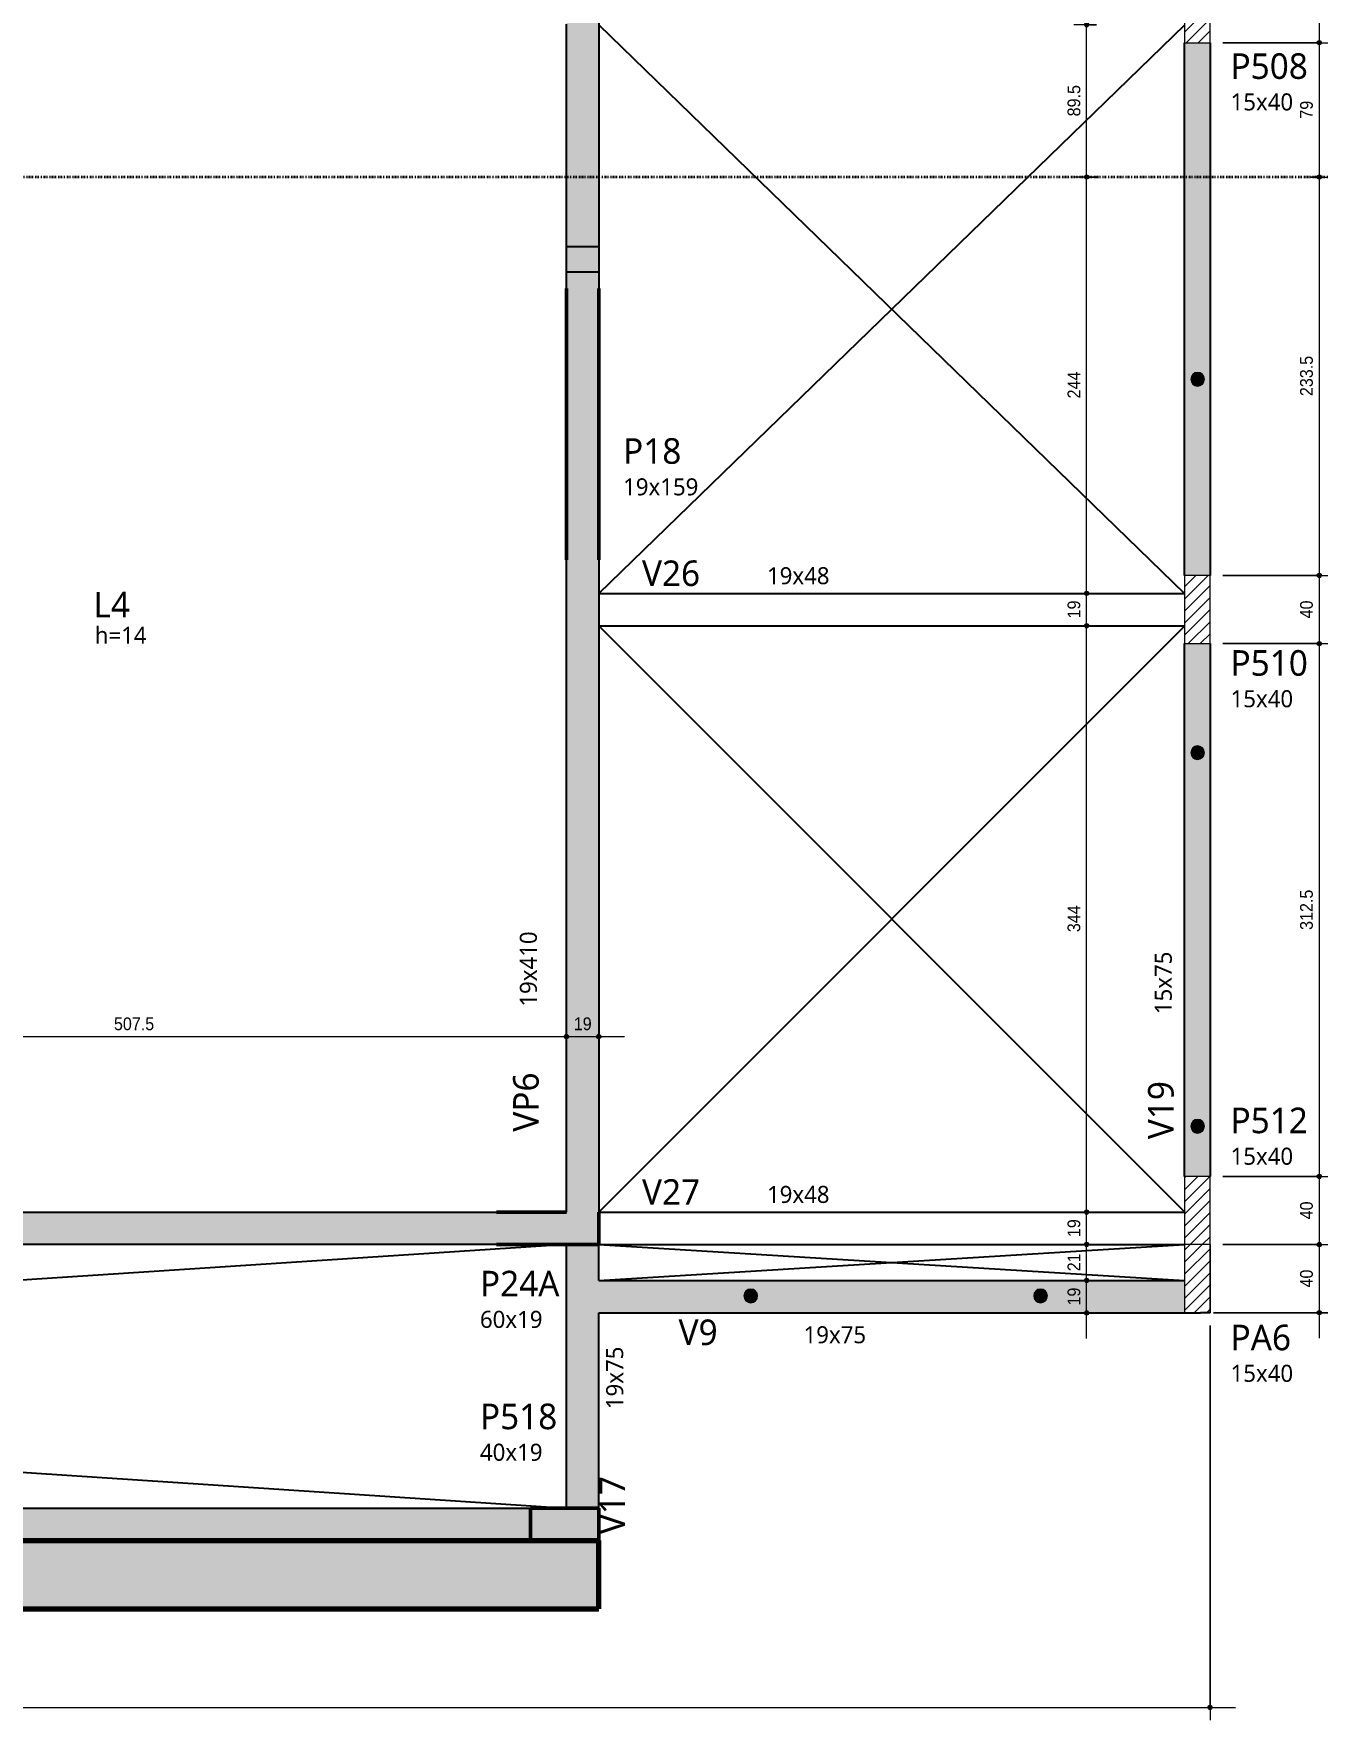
# Model space of a CAD drawing. Header units: centimetres. Extents: x -1706 to 33186, y -3196 to 88081.
# Drawn here: x 14225 to 14978, y -1021 to -32 of the extents above; entities that cross this region are included whole.
import ezdxf

# ---------------------------------------------------------------- set-up
doc = ezdxf.new("R2010")
doc.units = ezdxf.units.CM
doc.linetypes.add('Dash dot', pattern=[1.5875, 0.635, -0.47625, 0, -0.47625])
doc.linetypes.add('Traço', pattern=[0.635, 0.3175, -0.3175])
for name, color, linetype, lineweight in [('A-ANNO-DIMS', 7, 'Continuous', 9), ('A-ANNO-DIMS-50', 7, 'Continuous', 9), ('A-DETL-GENF', 7, 'Continuous', 18), ('A-DETL-THIN', 7, 'Continuous', 25), ('A-FLOR-IDEN', 7, 'Continuous', 9), ('S-BEAM', 7, 'Continuous', 9), ('S-BEAM-HDLN', 7, 'Traço', 25), ('S-BEAM-IDEN', 7, 'Continuous', 9), ('S-COLS', 7, 'Continuous', 9), ('S-COLS-IDEN', 7, 'Continuous', 9), ('S-GRID', 7, 'Continuous', 9)]:
    doc.layers.add(name, color=color, linetype=linetype, lineweight=lineweight)
doc.layers.add('A-DETL', color=7, linetype='Continuous', lineweight=18, true_color=0x00a600)
doc.styles.add('Arial', font='arial.ttf', dxfattribs={"width": 0.9, "height": 7.5})
doc.styles.add('Gadugi_1', font='gadugi.ttf', dxfattribs={"height": 15})
doc.styles.add('Gadugi_2', font='gadugi.ttf', dxfattribs={"height": 10})
doc.dimstyles.new('PED_1_5mm_ESQ_1', dxfattribs={"dimscale": 30.48, "dimtxt": 7.651945, "dimasz": 0.328084, "dimexe": 0.246063, "dimexo": 0.246063, "dimgap": 0.049213, "dimtad": 1, "dimdec": 1, "dimrnd": 0.5, "dimdsep": 46, "dimtxsty": 'Arial', "dimblk1": 'DOTSMALL', "dimblk2": 'DOTSMALL', "dimsah": 1, "dimcen": 0.09, "dimdle": 0.492126, "dimazin": 0, "dimtfac": 1, "dimtdec": 4, "dimtix": 1, "dimtmove": 0, "dimatfit": 3, "dimfxl": 1, "dimtvp": 1, "dimtolj": 1, "dimtzin": 0, "dimarcsym": 2})
doc.dimstyles.new('PED_1_5mm_ESQ_2', dxfattribs={"dimscale": 30.48, "dimtxt": 7.651945, "dimasz": 0.328084, "dimexe": 0.246063, "dimexo": 0.246063, "dimgap": 0.049213, "dimtad": 1, "dimdec": 1, "dimrnd": 0.5, "dimdsep": 46, "dimtxsty": 'Arial', "dimblk1": 'DOTSMALL', "dimblk2": 'DOTSMALL', "dimsah": 1, "dimcen": 0.09, "dimdle": 0.492126, "dimazin": 0, "dimtfac": 1, "dimtdec": 4, "dimtix": 1, "dimtmove": 0, "dimatfit": 3, "dimfxl": 1, "dimtvp": 1, "dimtolj": 1, "dimtzin": 0, "dimarcsym": 2})
pattern_1 = [(45, (13566.5326, 0), (-3.535534, 3.535534), [])]

# ---------------------------------------------------------------- blocks, each defined once
blk = doc.blocks.new('DIMBLOCK219-PL I 001 - FORMA DO RESERVATÓRIO')
at = {"layer": 'A-ANNO-DIMS-50'}
h = blk.add_hatch(color=256, dxfattribs=at)
edge = h.paths.add_edge_path(flags=0)
edge.add_arc((14842.32, -763.48), 1.25, 0, 360)
h = blk.add_hatch(color=256, dxfattribs=at)
edge = h.paths.add_edge_path(flags=0)
edge.add_arc((14842.32, -782.48), 1.25, 0, 360)
for p, q in [((14848.06, -763.48), (14834.82, -763.48)), ((14842.32, -797.48), (14842.32, -763.48)), ((14842.32, -763.48), (14848.06, -763.48)), ((14848.06, -782.48), (14834.82, -782.48)), ((14842.32, -782.48), (14848.06, -782.48))]:
    blk.add_line(p, q, dxfattribs=at)
for centre in [(14842.32, -763.48), (14842.32, -782.48)]:
    blk.add_circle(centre, 1.25, dxfattribs=at)
at = {"layer": 'A-ANNO-DIMS-50', "color": 0, "insert": (14831.09, -778.16), "char_height": 7.5, "width": 12.4315, "attachment_point": 1, "rotation": 90, "line_spacing_factor": 0.941778, "style": 'Arial'}
blk.add_mtext('19', dxfattribs=at)
blk = doc.blocks.new('_DotSmall')
at = {"color": 0, "linetype": 'ByBlock', "const_width": 0.5}
blk.add_lwpolyline([(-0.0625, 0, 1), (0.0625, 0, 1)], format="xyb", close=True, dxfattribs=at)
blk = doc.blocks.new('DIMBLOCK220-PL I 001 - FORMA DO RESERVATÓRIO')
at = {"layer": 'A-ANNO-DIMS-50'}
h = blk.add_hatch(color=256, dxfattribs=at)
edge = h.paths.add_edge_path(flags=0)
edge.add_arc((14842.32, -742.38), 1.25, 0, 360)
h = blk.add_hatch(color=256, dxfattribs=at)
edge = h.paths.add_edge_path(flags=0)
edge.add_arc((14842.32, -763.48), 1.25, 0, 360)
for p, q in [((14848.06, -742.38), (14834.82, -742.38)), ((14842.32, -763.48), (14842.32, -742.38)), ((14842.32, -742.38), (14848.06, -742.38)), ((14848.06, -763.48), (14834.82, -763.48)), ((14842.32, -763.48), (14848.06, -763.48))]:
    blk.add_line(p, q, dxfattribs=at)
for centre in [(14842.32, -742.38), (14842.32, -763.48)]:
    blk.add_circle(centre, 1.25, dxfattribs=at)
at = {"layer": 'A-ANNO-DIMS-50', "color": 0, "insert": (14831.09, -758.11), "char_height": 7.5, "width": 12.4315, "attachment_point": 1, "rotation": 90, "line_spacing_factor": 0.941778, "style": 'Arial'}
blk.add_mtext('21', dxfattribs=at)
blk = doc.blocks.new('DIMBLOCK221-PL I 001 - FORMA DO RESERVATÓRIO')
at = {"layer": 'A-ANNO-DIMS-50'}
h = blk.add_hatch(color=256, dxfattribs=at)
edge = h.paths.add_edge_path(flags=0)
edge.add_arc((14842.32, -723.38), 1.25, 0, 360)
h = blk.add_hatch(color=256, dxfattribs=at)
edge = h.paths.add_edge_path(flags=0)
edge.add_arc((14842.32, -742.38), 1.25, 0, 360)
for p, q in [((14848.06, -723.38), (14834.82, -723.38)), ((14842.32, -742.38), (14842.32, -723.38)), ((14842.32, -723.38), (14848.06, -723.38)), ((14848.06, -742.38), (14834.82, -742.38)), ((14842.32, -742.38), (14848.06, -742.38))]:
    blk.add_line(p, q, dxfattribs=at)
for centre in [(14842.32, -723.38), (14842.32, -742.38)]:
    blk.add_circle(centre, 1.25, dxfattribs=at)
at = {"layer": 'A-ANNO-DIMS-50', "color": 0, "insert": (14831.09, -738.06), "char_height": 7.5, "width": 12.4315, "attachment_point": 1, "rotation": 90, "line_spacing_factor": 0.941778, "style": 'Arial'}
blk.add_mtext('19', dxfattribs=at)
blk = doc.blocks.new('DIMBLOCK222-PL I 001 - FORMA DO RESERVATÓRIO')
at = {"layer": 'A-ANNO-DIMS-50'}
h = blk.add_hatch(color=256, dxfattribs=at)
edge = h.paths.add_edge_path(flags=0)
edge.add_arc((14842.32, -379.58), 1.25, 0, 360)
h = blk.add_hatch(color=256, dxfattribs=at)
edge = h.paths.add_edge_path(flags=0)
edge.add_arc((14842.32, -723.38), 1.25, 0, 360)
for p, q in [((14848.06, -379.58), (14834.82, -379.58)), ((14842.32, -723.38), (14842.32, -379.58)), ((14842.32, -379.58), (14848.06, -379.58)), ((14848.06, -723.38), (14834.82, -723.38)), ((14842.32, -723.38), (14848.06, -723.38))]:
    blk.add_line(p, q, dxfattribs=at)
for centre in [(14842.32, -379.58), (14842.32, -723.38)]:
    blk.add_circle(centre, 1.25, dxfattribs=at)
at = {"layer": 'A-ANNO-DIMS-50', "color": 0, "insert": (14831.09, -559.25), "char_height": 7.5, "width": 18.6472, "attachment_point": 1, "rotation": 90, "line_spacing_factor": 0.941778, "style": 'Arial'}
blk.add_mtext('344', dxfattribs=at)
blk = doc.blocks.new('DIMBLOCK223-PL I 001 - FORMA DO RESERVATÓRIO')
at = {"layer": 'A-ANNO-DIMS-50'}
h = blk.add_hatch(color=256, dxfattribs=at)
edge = h.paths.add_edge_path(flags=0)
edge.add_arc((14842.32, -360.58), 1.25, 0, 360)
h = blk.add_hatch(color=256, dxfattribs=at)
edge = h.paths.add_edge_path(flags=0)
edge.add_arc((14842.32, -379.58), 1.25, 0, 360)
for p, q in [((14848.06, -360.58), (14834.82, -360.58)), ((14842.32, -379.58), (14842.32, -360.58)), ((14842.32, -360.58), (14848.06, -360.58)), ((14848.06, -379.58), (14834.82, -379.58)), ((14842.32, -379.58), (14848.06, -379.58))]:
    blk.add_line(p, q, dxfattribs=at)
for centre in [(14842.32, -360.58), (14842.32, -379.58)]:
    blk.add_circle(centre, 1.25, dxfattribs=at)
at = {"layer": 'A-ANNO-DIMS-50', "color": 0, "insert": (14831.09, -375.26), "char_height": 7.5, "width": 12.4315, "attachment_point": 1, "rotation": 90, "line_spacing_factor": 0.941778, "style": 'Arial'}
blk.add_mtext('19', dxfattribs=at)
blk = doc.blocks.new('DIMBLOCK224-PL I 001 - FORMA DO RESERVATÓRIO')
at = {"layer": 'A-ANNO-DIMS-50'}
h = blk.add_hatch(color=256, dxfattribs=at)
edge = h.paths.add_edge_path(flags=0)
edge.add_arc((14842.32, -116.45), 1.25, 0, 360)
h = blk.add_hatch(color=256, dxfattribs=at)
edge = h.paths.add_edge_path(flags=0)
edge.add_arc((14842.32, -360.58), 1.25, 0, 360)
for p, q in [((14848.06, -116.45), (14834.82, -116.45)), ((14842.32, -360.58), (14842.32, -116.45)), ((14842.32, -116.45), (14848.06, -116.45)), ((14848.06, -360.58), (14834.82, -360.58)), ((14842.32, -360.58), (14848.06, -360.58))]:
    blk.add_line(p, q, dxfattribs=at)
for centre in [(14842.32, -116.45), (14842.32, -360.58)]:
    blk.add_circle(centre, 1.25, dxfattribs=at)
at = {"layer": 'A-ANNO-DIMS-50', "color": 0, "insert": (14831.09, -246.28), "char_height": 7.5, "width": 18.6472, "attachment_point": 1, "rotation": 90, "line_spacing_factor": 0.941778, "style": 'Arial'}
blk.add_mtext('244', dxfattribs=at)
blk = doc.blocks.new('DIMBLOCK225-PL I 001 - FORMA DO RESERVATÓRIO')
at = {"layer": 'A-ANNO-DIMS-50'}
h = blk.add_hatch(color=256, dxfattribs=at)
edge = h.paths.add_edge_path(flags=0)
edge.add_arc((14842.32, -27.18), 1.25, 0, 360)
h = blk.add_hatch(color=256, dxfattribs=at)
edge = h.paths.add_edge_path(flags=0)
edge.add_arc((14842.32, -116.45), 1.25, 0, 360)
for p, q in [((14848.06, -27.18), (14834.82, -27.18)), ((14842.32, -116.45), (14842.32, -27.18)), ((14842.32, -27.18), (14848.06, -27.18)), ((14848.06, -116.45), (14834.82, -116.45)), ((14842.32, -116.45), (14848.06, -116.45))]:
    blk.add_line(p, q, dxfattribs=at)
for centre in [(14842.32, -27.18), (14842.32, -116.45)]:
    blk.add_circle(centre, 1.25, dxfattribs=at)
at = {"layer": 'A-ANNO-DIMS-50', "color": 0, "insert": (14831.09, -80.88), "char_height": 7.5, "width": 21.7551, "attachment_point": 1, "rotation": 90, "line_spacing_factor": 0.941778, "style": 'Arial'}
blk.add_mtext('89.5', dxfattribs=at)
blk = doc.blocks.new('DIMBLOCK272-PL I 001 - FORMA DO RESERVATÓRIO')
at = {"layer": 'A-ANNO-DIMS-50'}
h = blk.add_hatch(color=256, dxfattribs=at)
edge = h.paths.add_edge_path(flags=0)
edge.add_arc((14029.68, -620.48), 1.25, 0, 360)
h = blk.add_hatch(color=256, dxfattribs=at)
edge = h.paths.add_edge_path(flags=0)
edge.add_arc((14537.18, -620.48), 1.25, 0, 360)
for p, q in [((14537.18, -189.38), (14537.18, -627.98)), ((14537.18, -620.48), (14537.18, -189.38)), ((14029.68, -626.21), (14029.68, -612.98)), ((14029.68, -620.48), (14537.18, -620.48)), ((14029.68, -620.48), (14029.68, -626.21))]:
    blk.add_line(p, q, dxfattribs=at)
for centre in [(14029.68, -620.48), (14537.18, -620.48)]:
    blk.add_circle(centre, 1.25, dxfattribs=at)
at = {"layer": 'A-ANNO-DIMS-50', "color": 0, "insert": (14271.77, -609.24), "char_height": 7.5, "width": 27.9708, "attachment_point": 1, "line_spacing_factor": 0.941778, "style": 'Arial'}
blk.add_mtext('507.5', dxfattribs=at)
blk = doc.blocks.new('DIMBLOCK273-PL I 001 - FORMA DO RESERVATÓRIO')
at = {"layer": 'A-ANNO-DIMS-50'}
h = blk.add_hatch(color=256, dxfattribs=at)
edge = h.paths.add_edge_path(flags=0)
edge.add_arc((14537.18, -620.48), 1.25, 0, 360)
h = blk.add_hatch(color=256, dxfattribs=at)
edge = h.paths.add_edge_path(flags=0)
edge.add_arc((14556.18, -620.48), 1.25, 0, 360)
for p, q in [((14537.18, -189.38), (14537.18, -627.98)), ((14537.18, -620.48), (14537.18, -189.38)), ((14556.18, -189.38), (14556.18, -627.98)), ((14556.18, -620.48), (14556.18, -189.38)), ((14537.18, -620.48), (14571.18, -620.48))]:
    blk.add_line(p, q, dxfattribs=at)
for centre in [(14537.18, -620.48), (14556.18, -620.48)]:
    blk.add_circle(centre, 1.25, dxfattribs=at)
at = {"layer": 'A-ANNO-DIMS-50', "color": 0, "insert": (14541.5, -609.24), "char_height": 7.5, "width": 12.4315, "attachment_point": 1, "line_spacing_factor": 0.941778, "style": 'Arial'}
blk.add_mtext('19', dxfattribs=at)
blk = doc.blocks.new('DIMBLOCK289-PL I 001 - FORMA DO RESERVATÓRIO')
at = {"layer": 'A-ANNO-DIMS-50'}
h = blk.add_hatch(color=256, dxfattribs=at)
edge = h.paths.add_edge_path(flags=0)
edge.add_arc((14978.72, 2.32), 1.25, 0, 360)
h = blk.add_hatch(color=256, dxfattribs=at)
edge = h.paths.add_edge_path(flags=0)
edge.add_arc((14978.72, -37.68), 1.25, 0, 360)
for p, q in [((14922.18, 2.32), (14986.22, 2.32)), ((14978.72, 2.32), (14922.18, 2.32)), ((14978.72, 2.32), (14978.72, -37.68)), ((14922.18, -37.68), (14986.22, -37.68)), ((14978.72, -37.68), (14922.18, -37.68))]:
    blk.add_line(p, q, dxfattribs=at)
for centre in [(14978.72, 2.32), (14978.72, -37.68)]:
    blk.add_circle(centre, 1.25, dxfattribs=at)
at = {"layer": 'A-ANNO-DIMS-50', "color": 0, "insert": (14967.49, -22.86), "char_height": 7.5, "width": 12.4315, "attachment_point": 1, "rotation": 90, "line_spacing_factor": 0.941778, "style": 'Arial'}
blk.add_mtext('40', dxfattribs=at)
blk = doc.blocks.new('DIMBLOCK290-PL I 001 - FORMA DO RESERVATÓRIO')
at = {"layer": 'A-ANNO-DIMS-50'}
h = blk.add_hatch(color=256, dxfattribs=at)
edge = h.paths.add_edge_path(flags=0)
edge.add_arc((14978.72, -37.68), 1.25, 0, 360)
h = blk.add_hatch(color=256, dxfattribs=at)
edge = h.paths.add_edge_path(flags=0)
edge.add_arc((14978.72, -116.45), 1.25, 0, 360)
for p, q in [((14922.18, -37.68), (14986.22, -37.68)), ((14978.72, -37.68), (14922.18, -37.68)), ((14978.72, -37.68), (14978.72, -116.45)), ((14972.99, -116.45), (14986.22, -116.45)), ((14978.72, -116.45), (14972.99, -116.45))]:
    blk.add_line(p, q, dxfattribs=at)
for centre in [(14978.72, -37.68), (14978.72, -116.45)]:
    blk.add_circle(centre, 1.25, dxfattribs=at)
at = {"layer": 'A-ANNO-DIMS-50', "color": 0, "insert": (14967.49, -82.24), "char_height": 7.5, "width": 12.4315, "attachment_point": 1, "rotation": 90, "line_spacing_factor": 0.941778, "style": 'Arial'}
blk.add_mtext('79', dxfattribs=at)
blk = doc.blocks.new('DIMBLOCK291-PL I 001 - FORMA DO RESERVATÓRIO')
at = {"layer": 'A-ANNO-DIMS-50'}
h = blk.add_hatch(color=256, dxfattribs=at)
edge = h.paths.add_edge_path(flags=0)
edge.add_arc((14978.72, -116.45), 1.25, 0, 360)
h = blk.add_hatch(color=256, dxfattribs=at)
edge = h.paths.add_edge_path(flags=0)
edge.add_arc((14978.72, -350.08), 1.25, 0, 360)
for p, q in [((14972.99, -116.45), (14986.22, -116.45)), ((14978.72, -116.45), (14972.99, -116.45)), ((14978.72, -116.45), (14978.72, -350.08)), ((14922.18, -350.08), (14986.22, -350.08)), ((14978.72, -350.08), (14922.18, -350.08))]:
    blk.add_line(p, q, dxfattribs=at)
for centre in [(14978.72, -116.45), (14978.72, -350.08)]:
    blk.add_circle(centre, 1.25, dxfattribs=at)
at = {"layer": 'A-ANNO-DIMS-50', "color": 0, "insert": (14967.49, -244.92), "char_height": 7.5, "width": 27.9708, "attachment_point": 1, "rotation": 90, "line_spacing_factor": 0.941778, "style": 'Arial'}
blk.add_mtext('233.5', dxfattribs=at)
blk = doc.blocks.new('DIMBLOCK292-PL I 001 - FORMA DO RESERVATÓRIO')
at = {"layer": 'A-ANNO-DIMS-50'}
h = blk.add_hatch(color=256, dxfattribs=at)
edge = h.paths.add_edge_path(flags=0)
edge.add_arc((14978.72, -350.08), 1.25, 0, 360)
h = blk.add_hatch(color=256, dxfattribs=at)
edge = h.paths.add_edge_path(flags=0)
edge.add_arc((14978.72, -390.08), 1.25, 0, 360)
for p, q in [((14922.18, -350.08), (14986.22, -350.08)), ((14978.72, -350.08), (14922.18, -350.08)), ((14978.72, -350.08), (14978.72, -390.08)), ((14922.18, -390.08), (14986.22, -390.08)), ((14978.72, -390.08), (14922.18, -390.08))]:
    blk.add_line(p, q, dxfattribs=at)
for centre in [(14978.72, -350.08), (14978.72, -390.08)]:
    blk.add_circle(centre, 1.25, dxfattribs=at)
at = {"layer": 'A-ANNO-DIMS-50', "color": 0, "insert": (14967.49, -375.26), "char_height": 7.5, "width": 12.4315, "attachment_point": 1, "rotation": 90, "line_spacing_factor": 0.941778, "style": 'Arial'}
blk.add_mtext('40', dxfattribs=at)
blk = doc.blocks.new('DIMBLOCK293-PL I 001 - FORMA DO RESERVATÓRIO')
at = {"layer": 'A-ANNO-DIMS-50'}
h = blk.add_hatch(color=256, dxfattribs=at)
edge = h.paths.add_edge_path(flags=0)
edge.add_arc((14978.72, -390.08), 1.25, 0, 360)
h = blk.add_hatch(color=256, dxfattribs=at)
edge = h.paths.add_edge_path(flags=0)
edge.add_arc((14978.72, -702.48), 1.25, 0, 360)
for p, q in [((14922.18, -390.08), (14986.22, -390.08)), ((14978.72, -390.08), (14922.18, -390.08)), ((14978.72, -390.08), (14978.72, -702.48)), ((14922.18, -702.48), (14986.22, -702.48)), ((14978.72, -702.48), (14922.18, -702.48))]:
    blk.add_line(p, q, dxfattribs=at)
for centre in [(14978.72, -390.08), (14978.72, -702.48)]:
    blk.add_circle(centre, 1.25, dxfattribs=at)
at = {"layer": 'A-ANNO-DIMS-50', "color": 0, "insert": (14967.49, -557.94), "char_height": 7.5, "width": 27.9708, "attachment_point": 1, "rotation": 90, "line_spacing_factor": 0.941778, "style": 'Arial'}
blk.add_mtext('312.5', dxfattribs=at)
blk = doc.blocks.new('DIMBLOCK294-PL I 001 - FORMA DO RESERVATÓRIO')
at = {"layer": 'A-ANNO-DIMS-50'}
h = blk.add_hatch(color=256, dxfattribs=at)
edge = h.paths.add_edge_path(flags=0)
edge.add_arc((14978.72, -702.48), 1.25, 0, 360)
h = blk.add_hatch(color=256, dxfattribs=at)
edge = h.paths.add_edge_path(flags=0)
edge.add_arc((14978.72, -742.48), 1.25, 0, 360)
for p, q in [((14922.18, -702.48), (14986.22, -702.48)), ((14978.72, -702.48), (14922.18, -702.48)), ((14978.72, -702.48), (14978.72, -742.48)), ((14922.18, -742.48), (14986.22, -742.48)), ((14978.72, -742.48), (14922.18, -742.48))]:
    blk.add_line(p, q, dxfattribs=at)
for centre in [(14978.72, -702.48), (14978.72, -742.48)]:
    blk.add_circle(centre, 1.25, dxfattribs=at)
at = {"layer": 'A-ANNO-DIMS-50', "color": 0, "insert": (14967.49, -727.66), "char_height": 7.5, "width": 12.4315, "attachment_point": 1, "rotation": 90, "line_spacing_factor": 0.941778, "style": 'Arial'}
blk.add_mtext('40', dxfattribs=at)
blk = doc.blocks.new('DIMBLOCK295-PL I 001 - FORMA DO RESERVATÓRIO')
at = {"layer": 'A-ANNO-DIMS-50'}
h = blk.add_hatch(color=256, dxfattribs=at)
edge = h.paths.add_edge_path(flags=0)
edge.add_arc((14978.72, -742.48), 1.25, 0, 360)
h = blk.add_hatch(color=256, dxfattribs=at)
edge = h.paths.add_edge_path(flags=0)
edge.add_arc((14978.72, -782.38), 1.25, 0, 360)
for p, q in [((14922.18, -742.48), (14986.22, -742.48)), ((14978.72, -742.48), (14922.18, -742.48)), ((14978.72, -742.48), (14978.72, -797.38)), ((14922.18, -782.38), (14986.22, -782.38)), ((14978.72, -782.38), (14922.18, -782.38))]:
    blk.add_line(p, q, dxfattribs=at)
for centre in [(14978.72, -742.48), (14978.72, -782.38)]:
    blk.add_circle(centre, 1.25, dxfattribs=at)
at = {"layer": 'A-ANNO-DIMS-50', "color": 0, "insert": (14967.49, -767.61), "char_height": 7.5, "width": 12.4315, "attachment_point": 1, "rotation": 90, "line_spacing_factor": 0.941778, "style": 'Arial'}
blk.add_mtext('40', dxfattribs=at)
blk = doc.blocks.new('DIMBLOCK296-PL I 001 - FORMA DO RESERVATÓRIO')
at = {"layer": 'A-ANNO-DIMS-50'}
h = blk.add_hatch(color=256, dxfattribs=at)
edge = h.paths.add_edge_path(flags=0)
edge.add_arc((15021.91, 747.12), 1.25, 0, 360)
h = blk.add_hatch(color=256, dxfattribs=at)
edge = h.paths.add_edge_path(flags=0)
edge.add_arc((15021.91, -782.48), 1.25, 0, 360)
for p, q in [((15021.91, -797.48), (15021.91, 762.12)), ((14922.18, 747.12), (15029.41, 747.12)), ((15021.91, 747.12), (14922.18, 747.12)), ((14916.68, -782.48), (15029.41, -782.48)), ((15021.91, -782.48), (14916.68, -782.48))]:
    blk.add_line(p, q, dxfattribs=at)
for centre in [(15021.91, 747.12), (15021.91, -782.48)]:
    blk.add_circle(centre, 1.25, dxfattribs=at)
at = {"layer": 'A-ANNO-DIMS-50', "color": 0, "insert": (15010.68, -31.93), "char_height": 7.5, "width": 34.1865, "attachment_point": 1, "rotation": 90, "line_spacing_factor": 0.941778, "style": 'Arial'}
blk.add_mtext('1529.5', dxfattribs=at)
blk = doc.blocks.new('DIMBLOCK317-PL I 001 - FORMA DO RESERVATÓRIO')
at = {"layer": 'A-ANNO-DIMS-50'}
h = blk.add_hatch(color=256, dxfattribs=at)
edge = h.paths.add_edge_path(flags=0)
edge.add_arc((11807.67, -1013.89), 1.25, 0, 360)
h = blk.add_hatch(color=256, dxfattribs=at)
edge = h.paths.add_edge_path(flags=0)
edge.add_arc((14914.68, -1013.89), 1.25, 0, 360)
for p, q in [((14914.68, -789.88), (14914.68, -1021.39)), ((14914.68, -1013.89), (14914.68, -789.88)), ((11807.67, -883.55), (11807.67, -1021.39)), ((11807.67, -1013.89), (11807.67, -883.55)), ((11792.67, -1013.89), (14929.68, -1013.89))]:
    blk.add_line(p, q, dxfattribs=at)
for centre in [(11807.67, -1013.89), (14914.68, -1013.89)]:
    blk.add_circle(centre, 1.25, dxfattribs=at)
at = {"layer": 'A-ANNO-DIMS-50', "color": 0, "insert": (13350.82, -1002.65), "char_height": 7.5, "width": 24.8629, "attachment_point": 1, "line_spacing_factor": 0.941778, "style": 'Arial'}
blk.add_mtext('3107', dxfattribs=at)

msp = doc.modelspace()

# ---------------------------------------------------------------- hatches: boundary and pattern name
at = {"layer": 'A-DETL-GENF', "true_color": 0x808080}
h = msp.add_hatch(dxfattribs=at)
h.set_pattern_fill('FP_1', color=8, style=0, pattern_type=2)
h.set_pattern_definition(pattern_1)
h.paths.add_polyline_path([(11822.67, -915.95), (11822.67, -876.05), (11807.67, -876.05), (11807.67, -915.95)], flags=0)
h.paths.add_polyline_path([(14909.18, -742.48), (14914.68, -742.48), (14914.68, -702.48), (14899.68, -702.48), (14899.68, -742.48)], flags=0)
h.paths.add_polyline_path([(11822.67, -563.65), (11822.67, -523.65), (11807.67, -523.65), (11807.67, -563.65)], flags=0)
h.paths.add_polyline_path([(14914.68, -390.08), (14914.68, -350.08), (14899.68, -350.08), (14899.68, -390.08)], flags=0)
h.paths.add_polyline_path([(11811.45, -211.25), (11822.67, -211.25), (11822.67, -171.25), (11807.67, -171.25), (11807.67, -211.25)], flags=0)
h.paths.add_polyline_path([(11815.31, -196.5), (11814.28, -196.37), (11813.31, -195.97), (11812.48, -195.33), (11811.85, -194.5), (11811.45, -193.54), (11811.31, -192.5), (11811.45, -191.47), (11811.85, -190.5), (11812.48, -189.67), (11813.31, -189.04), (11814.28, -188.64), (11815.31, -188.5), (11816.35, -188.64), (11817.31, -189.04), (11818.14, -189.67), (11818.78, -190.5), (11819.18, -191.47), (11819.31, -192.5), (11819.18, -193.54), (11818.78, -194.5), (11818.14, -195.33), (11817.31, -195.97), (11816.35, -196.37)], flags=0)
h.paths.add_polyline_path([(14903.96, -37.68), (14914.68, -37.68), (14914.68, 2.32), (14899.68, 2.32), (14899.68, -37.68), (14903.56, -37.68)], flags=0)
h.paths.add_polyline_path([(14907.43, -20.03), (14906.39, -19.9), (14905.43, -19.5), (14904.6, -18.86), (14903.96, -18.03), (14903.56, -17.07), (14903.43, -16.03), (14903.56, -15), (14903.96, -14.03), (14904.6, -13.21), (14905.43, -12.57), (14906.39, -12.17), (14907.43, -12.03), (14908.46, -12.17), (14909.43, -12.57), (14910.25, -13.21), (14910.89, -14.03), (14911.29, -15), (14911.43, -16.03), (14911.29, -17.07), (14910.89, -18.03), (14910.25, -18.86), (14909.43, -19.5), (14908.46, -19.9), (14908.03, -19.95)], flags=0)
h.paths.add_polyline_path([(11822.67, 141.15), (11822.67, 181.15), (11807.67, 181.15), (11807.67, 141.15)], flags=0)
h.paths.add_polyline_path([(14914.68, 314.72), (14914.68, 354.72), (14899.68, 354.72), (14899.68, 314.72)], flags=0)
h.paths.add_polyline_path([(11822.67, 493.55), (11822.67, 533.55), (11807.67, 533.55), (11807.67, 493.55)], flags=0)
h.paths.add_polyline_path([(14914.68, 667.12), (14914.68, 707.12), (14899.68, 707.12), (14899.68, 667.12)], flags=0)
at = {"layer": 'A-DETL-GENF', "true_color": 0xff00ff}
for points in [[(14907.43, -239.03), (14908.46, -238.9), (14909.43, -238.5), (14910.25, -237.86), (14910.89, -237.03), (14911.29, -236.07), (14911.43, -235.03), (14911.29, -234), (14910.89, -233.03), (14910.25, -232.21), (14909.43, -231.57), (14908.46, -231.17), (14907.43, -231.03), (14906.39, -231.17), (14905.43, -231.57), (14904.6, -232.21), (14903.96, -233.03), (14903.56, -234), (14903.43, -235.03), (14903.56, -236.07), (14903.96, -237.03), (14904.6, -237.86), (14905.43, -238.5), (14906.39, -238.9)], [(14907.43, -458.03), (14908.46, -457.9), (14909.43, -457.5), (14910.25, -456.86), (14910.89, -456.03), (14911.29, -455.07), (14911.43, -454.03), (14911.29, -453), (14910.89, -452.03), (14910.25, -451.21), (14909.43, -450.57), (14908.46, -450.17), (14907.43, -450.03), (14906.39, -450.17), (14905.43, -450.57), (14904.6, -451.21), (14903.96, -452.03), (14903.56, -453), (14903.43, -454.03), (14903.56, -455.07), (14903.96, -456.03), (14904.6, -456.86), (14905.43, -457.5), (14906.39, -457.9)], [(14907.43, -677.03), (14908.46, -676.9), (14909.43, -676.5), (14910.25, -675.86), (14910.89, -675.03), (14911.29, -674.07), (14911.43, -673.03), (14911.29, -672), (14910.89, -671.03), (14910.25, -670.21), (14909.43, -669.57), (14908.46, -669.17), (14907.43, -669.03), (14906.39, -669.17), (14905.43, -669.57), (14904.6, -670.21), (14903.96, -671.03), (14903.56, -672), (14903.43, -673.03), (14903.56, -674.07), (14903.96, -675.03), (14904.6, -675.86), (14905.43, -676.5), (14906.39, -676.9)], [(14645.31, -776.53), (14646.35, -776.4), (14647.31, -776), (14648.14, -775.36), (14648.78, -774.53), (14649.18, -773.57), (14649.31, -772.53), (14649.18, -771.5), (14648.78, -770.53), (14648.14, -769.71), (14647.31, -769.07), (14646.35, -768.67), (14645.31, -768.53), (14644.28, -768.67), (14643.31, -769.07), (14642.48, -769.71), (14641.85, -770.53), (14641.45, -771.5), (14641.31, -772.53), (14641.45, -773.57), (14641.85, -774.53), (14642.48, -775.36), (14643.31, -776), (14644.28, -776.4)], [(14815.31, -776.53), (14816.35, -776.4), (14817.31, -776), (14818.14, -775.36), (14818.78, -774.53), (14819.18, -773.57), (14819.31, -772.53), (14819.18, -771.5), (14818.78, -770.53), (14818.14, -769.71), (14817.31, -769.07), (14816.35, -768.67), (14815.31, -768.53), (14814.28, -768.67), (14813.31, -769.07), (14812.48, -769.71), (14811.85, -770.53), (14811.45, -771.5), (14811.31, -772.53), (14811.45, -773.57), (14811.85, -774.53), (14812.48, -775.36), (14813.31, -776), (14814.28, -776.4)]]:
    msp.add_hatch(color=6, dxfattribs=at).paths.add_polyline_path(points, flags=0)
at = {"layer": 'A-DETL-GENF', "true_color": 0x808080}
h = msp.add_hatch(dxfattribs=at)
h.set_pattern_fill('FP_1', color=8, style=0, pattern_type=2)
h.set_pattern_definition(pattern_1)
h.paths.add_polyline_path([(14914.68, -782.38), (14914.68, -742.48), (14899.68, -742.48), (14899.68, -782.38), (14909.18, -782.38)], flags=0)
at = {"layer": 'S-BEAM', "true_color": 0x00bcb8}
h = msp.add_hatch(color=132, dxfattribs=at)
h.paths.add_polyline_path([(14537.18, -723.38), (14556.18, -723.38), (14556.18, -340.88), (14537.18, -340.88), (14537.18, -723.38)], flags=0)
h.paths.add_polyline_path([(14537.18, -181.88), (14556.18, -181.88), (14556.18, -7.88), (14537.18, -7.88), (14537.18, -181.88)], flags=0)
at = {"layer": 'S-BEAM', "true_color": 0xcfa6ff}
h = msp.add_hatch(color=191, dxfattribs=at)
h.paths.add_polyline_path([(14899.68, -350.08), (14914.68, -350.08), (14914.68, -37.68), (14899.68, -37.68), (14899.68, -236.07)], flags=0)
h.paths.add_polyline_path([(14907.43, -239.03), (14906.39, -238.9), (14905.43, -238.5), (14904.6, -237.86), (14903.96, -237.03), (14903.56, -236.07), (14903.43, -235.03), (14903.56, -234), (14903.96, -233.03), (14904.6, -232.21), (14905.43, -231.57), (14906.39, -231.17), (14907.43, -231.03), (14908.46, -231.17), (14909.43, -231.57), (14910.25, -232.21), (14910.89, -233.03), (14911.29, -234), (14911.43, -235.03), (14911.29, -236.07), (14910.89, -237.03), (14910.25, -237.86), (14909.43, -238.5), (14908.46, -238.9)], flags=0)
h = msp.add_hatch(color=191, dxfattribs=at)
h.paths.add_polyline_path([(14914.68, -702.48), (14914.68, -390.08), (14899.68, -390.08), (14899.68, -702.48), (14909.43, -702.48)], flags=0)
h.paths.add_polyline_path([(14907.43, -677.03), (14906.39, -676.9), (14905.43, -676.5), (14904.6, -675.86), (14903.96, -675.03), (14903.56, -674.07), (14903.43, -673.03), (14903.56, -672), (14903.96, -671.03), (14904.6, -670.21), (14905.43, -669.57), (14906.39, -669.17), (14907.43, -669.03), (14908.46, -669.17), (14909.43, -669.57), (14910.25, -670.21), (14910.89, -671.03), (14911.29, -672), (14911.43, -673.03), (14911.29, -674.07), (14910.89, -675.03), (14910.25, -675.86), (14909.43, -676.5), (14908.46, -676.9)], flags=0)
h.paths.add_polyline_path([(14907.43, -458.03), (14906.39, -457.9), (14905.43, -457.5), (14904.6, -456.86), (14903.96, -456.03), (14903.56, -455.07), (14903.43, -454.03), (14903.56, -453), (14903.96, -452.03), (14904.6, -451.21), (14905.43, -450.57), (14906.39, -450.17), (14907.43, -450.03), (14908.46, -450.17), (14909.43, -450.57), (14910.25, -451.21), (14910.89, -452.03), (14911.29, -453), (14911.43, -454.03), (14911.29, -455.07), (14910.89, -456.03), (14910.25, -456.86), (14909.43, -457.5), (14908.46, -457.9)], flags=0)
at = {"layer": 'S-BEAM', "true_color": 0x00bcb8}
h = msp.add_hatch(color=132, dxfattribs=at)
h.paths.add_polyline_path([(14358.53, -742.38), (14496.18, -742.38), (14496.18, -723.38), (14029.68, -723.38), (14029.68, -742.38), (14342.61, -742.38)], flags=0)
h.paths.add_polyline_path([(14000.18, -742.38), (14010.68, -742.38), (14010.68, -723.38), (13484.18, -723.38), (13484.18, -742.38), (13943.46, -742.38)], flags=0)
at = {"layer": 'S-BEAM', "true_color": 0xcfa6ff}
for points in [[(14556.18, -896.95), (14556.18, -742.38), (14537.18, -742.38), (14537.18, -896.95), (14556.18, -896.95)], [(14914.68, -782.48), (14914.68, -782.38), (14909.18, -782.38), (14909.18, -782.48)], [(14040.18, -915.95), (14516.18, -915.95), (14516.18, -896.95), (14040.18, -896.95), (14040.18, -912.46)], [(14358.53, -955.95), (14556.18, -955.95), (14556.18, -915.95), (13542.18, -915.95), (13542.18, -955.95), (14040.18, -955.95)]]:
    msp.add_hatch(color=191, dxfattribs=at).paths.add_polyline_path(points, flags=0)
h = msp.add_hatch(color=191, dxfattribs=at)
h.paths.add_polyline_path([(14641.85, -782.48), (14909.18, -782.48), (14909.13, -782.38), (14899.68, -782.38), (14899.68, -763.48), (14556.18, -763.48), (14556.18, -782.48), (14641.45, -782.48)], flags=0)
h.paths.add_polyline_path([(14815.31, -776.53), (14814.28, -776.4), (14813.31, -776), (14812.48, -775.36), (14811.85, -774.53), (14811.45, -773.57), (14811.31, -772.53), (14811.45, -771.5), (14811.85, -770.53), (14812.48, -769.71), (14813.31, -769.07), (14814.28, -768.67), (14815.31, -768.53), (14816.35, -768.67), (14817.31, -769.07), (14818.14, -769.71), (14818.78, -770.53), (14819.18, -771.5), (14819.31, -772.53), (14819.18, -773.57), (14818.78, -774.53), (14818.14, -775.36), (14817.31, -776), (14816.35, -776.4)], flags=0)
h.paths.add_polyline_path([(14645.31, -776.53), (14644.28, -776.4), (14643.31, -776), (14642.48, -775.36), (14641.85, -774.53), (14641.45, -773.57), (14641.31, -772.53), (14641.45, -771.5), (14641.85, -770.53), (14642.48, -769.71), (14643.31, -769.07), (14644.28, -768.67), (14645.31, -768.53), (14646.35, -768.67), (14647.31, -769.07), (14648.14, -769.71), (14648.78, -770.53), (14649.18, -771.5), (14649.31, -772.53), (14649.18, -773.57), (14648.78, -774.53), (14648.14, -775.36), (14647.31, -776), (14646.35, -776.4)], flags=0)
at = {"layer": 'S-COLS', "true_color": 0x808080}
for points in [[(14537.18, -340.88), (14556.18, -340.88), (14556.18, -181.88), (14537.18, -181.88)], [(14556.18, -742.38), (14556.18, -723.38), (14496.18, -723.38), (14496.18, -742.38), (14537.18, -742.38)], [(14516.18, -915.95), (14556.18, -915.95), (14556.18, -896.95), (14516.18, -896.95)]]:
    msp.add_hatch(color=8, dxfattribs=at).paths.add_polyline_path(points, flags=0)

# ---------------------------------------------------------------- linework, layer by layer
at = {"layer": 'A-DETL', "color": 7}
for p, q in [((14899.68, 2.32), (14899.68, -37.68)), ((14914.68, -37.68), (14914.68, 2.32)), ((14899.68, -37.68), (14914.68, -37.68)), ((14914.68, -350.08), (14899.68, -350.08)), ((14899.68, -350.08), (14899.68, -390.08)), ((14914.68, -390.08), (14914.68, -350.08)), ((14899.68, -390.08), (14914.68, -390.08)), ((14914.68, -702.48), (14899.68, -702.48)), ((14899.68, -702.48), (14899.68, -742.48)), ((14914.68, -742.48), (14914.68, -702.48)), ((14914.68, -742.48), (14899.68, -742.48)), ((14899.68, -742.48), (14899.68, -782.38)), ((14914.68, -782.38), (14914.68, -742.48)), ((14899.68, -782.38), (14914.68, -782.38))]:
    msp.add_line(p, q, dxfattribs=at)
at = {"layer": 'A-DETL', "color": 7, "lineweight": 9}
msp.add_line((14914.68, -742.48), (14914.68, -782.48), dxfattribs=at)
at = {"layer": 'A-DETL', "color": 7}
for centre, start, end in [((14907.43, -235.03), 0, 180), ((14907.43, -235.03), 180, 360), ((14907.43, -454.03), 0, 180), ((14907.43, -454.03), 180, 0), ((14907.43, -673.03), 0, 180), ((14907.43, -673.03), 180, 0), ((14645.31, -772.53), 0, 180), ((14815.31, -772.53), 0, 180), ((14645.31, -772.53), 180, 0), ((14815.31, -772.53), 180, 0)]:
    msp.add_arc(centre, 4, start, end, dxfattribs=at)
at = {"layer": 'A-DETL-THIN'}
for p, q in [((14556.18, -27.18), (14899.68, -360.58)), ((14556.18, -360.58), (14899.99, -27.18)), ((14556.18, -379.58), (14899.98, -723.38)), ((14556.18, -723.38), (14899.98, -379.58)), ((12185.17, -742.38), (14537.18, -896.95)), ((14537.18, -742.38), (12185.17, -896.95)), ((14556.18, -742.38), (14899.68, -763.48)), ((14556.18, -763.48), (14899.68, -742.48))]:
    msp.add_line(p, q, dxfattribs=at)
at = {"layer": 'A-DETL-THIN', "color": 190, "lineweight": 70, "true_color": 0x8000ff}
msp.add_line((13542.18, -915.95), (14556.18, -915.95), dxfattribs=at)
at = {"layer": 'S-BEAM', "lineweight": 25}
for p, q in [((14556.18, -7.88), (14556.18, -181.88)), ((14537.18, -181.88), (14537.18, -26.88)), ((14899.68, -350.08), (14899.68, -37.68)), ((14914.68, -37.68), (14914.68, -350.08)), ((14537.18, -723.38), (14537.18, -340.88)), ((14556.18, -340.88), (14556.18, -723.38)), ((14556.18, -360.58), (14899.68, -360.58)), ((14556.18, -379.58), (14899.68, -379.58)), ((14899.68, -702.48), (14899.68, -390.08)), ((14914.68, -390.08), (14914.68, -702.48)), ((14029.68, -723.38), (14496.18, -723.38)), ((14556.18, -723.38), (14899.68, -723.38)), ((14496.18, -742.38), (14029.68, -742.38)), ((14537.18, -896.95), (14537.18, -742.38)), ((14556.18, -763.48), (14556.18, -742.38)), ((14556.18, -742.38), (14899.68, -742.38)), ((14556.18, -763.48), (14899.68, -763.48)), ((14556.18, -896.95), (14556.18, -782.48)), ((14556.18, -782.48), (14909.18, -782.48)), ((14914.68, -782.48), (14909.18, -782.48)), ((14914.68, -782.38), (14914.68, -782.48)), ((14040.18, -896.95), (14516.18, -896.95))]:
    msp.add_line(p, q, dxfattribs=at)
at = {"layer": 'S-BEAM', "color": 190, "lineweight": 70, "true_color": 0x8000ff}
for p, q in [((14556.18, -955.95), (14556.18, -915.95)), ((13542.18, -955.95), (14556.18, -955.95))]:
    msp.add_line(p, q, dxfattribs=at)
at = {"layer": 'S-BEAM-HDLN', "linetype": 'Continuous'}
for p, q in [((14537.18, -157.21), (14556.18, -157.21)), ((14556.18, -172.21), (14537.18, -172.21))]:
    msp.add_line(p, q, dxfattribs=at)
at = {"layer": 'S-COLS', "lineweight": 50}
for p, q in [((14537.18, -340.88), (14537.18, -181.88)), ((14556.18, -181.88), (14556.18, -340.88)), ((14496.18, -723.38), (14537.18, -723.38)), ((14556.18, -723.38), (14556.18, -742.38)), ((14556.18, -742.38), (14496.18, -742.38)), ((14516.18, -896.95), (14556.18, -896.95)), ((14516.18, -915.95), (14516.18, -896.95)), ((14556.18, -896.95), (14556.18, -915.95)), ((14556.18, -915.95), (14516.18, -915.95))]:
    msp.add_line(p, q, dxfattribs=at)
at = {"layer": 'S-GRID', "color": 152, "linetype": 'Dash dot', "lineweight": 35, "true_color": 0x0070c0}
msp.add_line((15861.3, -116.45), (11702.55, -116.45), dxfattribs=at)

# ---------------------------------------------------------------- texts
at = {"layer": 'A-FLOR-IDEN', "attachment_point": 1}
for s, insert, char_height, width, style in [('L4', (14259.72, -359.7), 15, 26.0548, 'Gadugi_1'), ('h=14', (14260.5, -380.17), 10, 39.6835, 'Gadugi_2')]:
    msp.add_mtext(s, dxfattribs=dict(at, insert=insert, char_height=char_height, width=width, style=style))
at = {"layer": 'S-BEAM-IDEN', "attachment_point": 1}
for s, insert, char_height, width, style in [('V26', (14581.51, -341.31), 15, 44.0928, 'Gadugi_1'), ('19x48', (14654.81, -345.24), 10, 44.8945, 'Gadugi_2'), ('V27', (14581.51, -704.11), 15, 44.0928, 'Gadugi_1'), ('19x48', (14654.81, -708.04), 10, 44.8945, 'Gadugi_2'), ('V9', (14602.97, -786.38), 15, 30.0633, 'Gadugi_1'), ('19x75', (14676.27, -790.32), 10, 44.8945, 'Gadugi_2')]:
    msp.add_mtext(s, dxfattribs=dict(at, insert=insert, char_height=char_height, width=width, style=style))
at = {"layer": 'S-BEAM-IDEN', "attachment_point": 1, "rotation": 90}
for s, insert, char_height, width, style in [('19x410', (14509.84, -602.95), 10, 54.1139, 'Gadugi_2'), ('15x75', (14882.25, -607.35), 10, 44.8945, 'Gadugi_2'), ('VP6', (14505.91, -676.25), 15, 44.4937, 'Gadugi_1'), ('V19', (14878.32, -680.65), 15, 44.0928, 'Gadugi_1'), ('19x75', (14560.46, -838.98), 10, 44.8945, 'Gadugi_2'), ('V17', (14556.53, -912.28), 15, 44.0928, 'Gadugi_1')]:
    msp.add_mtext(s, dxfattribs=dict(at, insert=insert, char_height=char_height, width=width, style=style))
at = {"layer": 'S-COLS-IDEN', "attachment_point": 1}
for s, insert, char_height, width, style in [('P508', (14926.73, -43.92), 15, 56.519, 'Gadugi_1'), ('15x40', (14926.73, -67.41), 10, 44.8945, 'Gadugi_2'), ('P18', (14570.42, -269.62), 15, 42.4894, 'Gadugi_1'), ('19x159', (14570.42, -293.11), 10, 54.1139, 'Gadugi_2'), ('P510', (14926.73, -393.89), 15, 56.519, 'Gadugi_1'), ('15x40', (14926.73, -417.38), 10, 44.8945, 'Gadugi_2'), ('P512', (14926.73, -662.15), 15, 56.519, 'Gadugi_1'), ('15x40', (14926.73, -685.64), 10, 44.8945, 'Gadugi_2'), ('P24A', (14486.45, -757.82), 15, 58.924, 'Gadugi_1'), ('60x19', (14486.45, -781.31), 10, 44.8945, 'Gadugi_2'), ('PA6', (14926.73, -789.44), 15, 44.8945, 'Gadugi_1'), ('15x40', (14926.73, -812.93), 10, 44.8945, 'Gadugi_2'), ('P518', (14486.45, -835.72), 15, 56.519, 'Gadugi_1'), ('40x19', (14486.45, -859.21), 10, 44.8945, 'Gadugi_2')]:
    msp.add_mtext(s, dxfattribs=dict(at, insert=insert, char_height=char_height, width=width, style=style))

# ---------------------------------------------------------------- dimensions: what is measured, and where the dimension line sits
at = {"layer": 'A-ANNO-DIMS'}
for base, p1, p2, dimstyle, override, picture, middle in [((15021.91, 747.12), (14909.18, -782.48), (14914.68, 747.12), 'PED_1_5mm_ESQ_2', {"dimpost": '<>', "dimfxl": 1529.609905}, 'DIMBLOCK296-PL I 001 - FORMA DO RESERVATÓRIO', (15016.58, -17.68)), ((14978.72, -37.68), (14914.68, 2.32), (14914.68, -37.68), 'PED_1_5mm_ESQ_2', {"dimpost": '<>', "dimfxl": 40}, 'DIMBLOCK289-PL I 001 - FORMA DO RESERVATÓRIO', (14973.4, -17.68)), ((14842.32, -27.18), (14840.56, -116.45), (14840.56, -27.18), 'PED_1_5mm_ESQ_1', {"dimpost": '<>', "dimfxl": 89.268661}, 'DIMBLOCK225-PL I 001 - FORMA DO RESERVATÓRIO', (14836.99, -71.82)), ((14978.72, -116.45), (14914.68, -37.68), (14980.49, -116.45), 'PED_1_5mm_ESQ_2', {"dimpost": '<>', "dimfxl": 102.643496}, 'DIMBLOCK290-PL I 001 - FORMA DO RESERVATÓRIO', (14973.4, -77.07)), ((14842.32, -116.45), (14840.56, -360.58), (14840.56, -116.45), 'PED_1_5mm_ESQ_1', {"dimpost": '<>', "dimfxl": 244.131339}, 'DIMBLOCK224-PL I 001 - FORMA DO RESERVATÓRIO', (14837.06, -238.52)), ((14978.72, -350.08), (14980.49, -116.45), (14914.68, -350.08), 'PED_1_5mm_ESQ_2', {"dimpost": '<>', "dimfxl": 242.723686}, 'DIMBLOCK291-PL I 001 - FORMA DO RESERVATÓRIO', (14973.39, -233.27)), ((14978.72, -390.08), (14914.68, -350.08), (14914.68, -390.08), 'PED_1_5mm_ESQ_2', {"dimpost": '<>', "dimfxl": 40}, 'DIMBLOCK292-PL I 001 - FORMA DO RESERVATÓRIO', (14973.4, -370.08)), ((14842.32, -360.58), (14840.56, -379.58), (14840.56, -360.58), 'PED_1_5mm_ESQ_1', {"dimpost": '<>', "dimfxl": 19}, 'DIMBLOCK223-PL I 001 - FORMA DO RESERVATÓRIO', (14836.99, -370.08)), ((14842.32, -379.58), (14840.56, -723.38), (14840.56, -379.58), 'PED_1_5mm_ESQ_1', {"dimpost": '<>', "dimfxl": 343.79999}, 'DIMBLOCK222-PL I 001 - FORMA DO RESERVATÓRIO', (14836.99, -551.48)), ((14978.72, -702.48), (14914.68, -390.08), (14914.68, -702.48), 'PED_1_5mm_ESQ_2', {"dimpost": '<>', "dimfxl": 312.4}, 'DIMBLOCK293-PL I 001 - FORMA DO RESERVATÓRIO', (14973.39, -546.28)), ((14978.72, -742.48), (14914.68, -702.48), (14914.68, -742.48), 'PED_1_5mm_ESQ_2', {"dimpost": '<>', "dimfxl": 40}, 'DIMBLOCK294-PL I 001 - FORMA DO RESERVATÓRIO', (14973.4, -722.48)), ((14842.32, -723.38), (14840.56, -742.38), (14840.56, -723.38), 'PED_1_5mm_ESQ_1', {"dimpost": '<>', "dimfxl": 19}, 'DIMBLOCK221-PL I 001 - FORMA DO RESERVATÓRIO', (14836.99, -732.88)), ((14842.32, -742.38), (14840.56, -763.48), (14840.56, -742.38), 'PED_1_5mm_ESQ_1', {"dimpost": '<>', "dimfxl": 21.10001}, 'DIMBLOCK220-PL I 001 - FORMA DO RESERVATÓRIO', (14837.06, -752.93)), ((14978.72, -782.38), (14914.68, -742.48), (14914.68, -782.38), 'PED_1_5mm_ESQ_2', {"dimpost": '<>', "dimfxl": 39.900121}, 'DIMBLOCK295-PL I 001 - FORMA DO RESERVATÓRIO', (14973.4, -762.43)), ((14842.32, -763.48), (14840.56, -782.48), (14840.56, -763.48), 'PED_1_5mm_ESQ_1', {"dimpost": '<>', "dimfxl": 19}, 'DIMBLOCK219-PL I 001 - FORMA DO RESERVATÓRIO', (14836.99, -772.98))]:
    dim = msp.add_linear_dim(base=base, p1=p1, p2=p2, angle=90, dimstyle=dimstyle, override=override, dxfattribs=at)
    dim.commit()
    dim.dimension.update_dxf_attribs({"geometry": picture, "text_midpoint": middle})
for base, p1, p2, override, picture, middle in [((14537.18, -620.48), (14029.68, -618.71), (14537.18, -181.88), {"dimpost": '<>', "dimfxl": 669.607106}, 'DIMBLOCK272-PL I 001 - FORMA DO RESERVATÓRIO', (14283.43, -615.15)), ((14556.18, -620.48), (14537.18, -181.88), (14556.18, -181.88), {"dimpost": '<>', "dimfxl": 19}, 'DIMBLOCK273-PL I 001 - FORMA DO RESERVATÓRIO', (14546.68, -615.15)), ((14914.68, -1013.89), (11807.67, -876.05), (14914.68, -782.38), {"dimpost": '<>', "dimfxl": 3108.419405}, 'DIMBLOCK317-PL I 001 - FORMA DO RESERVATÓRIO', (13361.18, -1008.56))]:
    dim = msp.add_linear_dim(base=base, p1=p1, p2=p2, dimstyle='PED_1_5mm_ESQ_2', override=override, dxfattribs=at)
    dim.commit()
    dim.dimension.update_dxf_attribs({"geometry": picture, "text_midpoint": middle})

doc.saveas('drawing.dxf')
